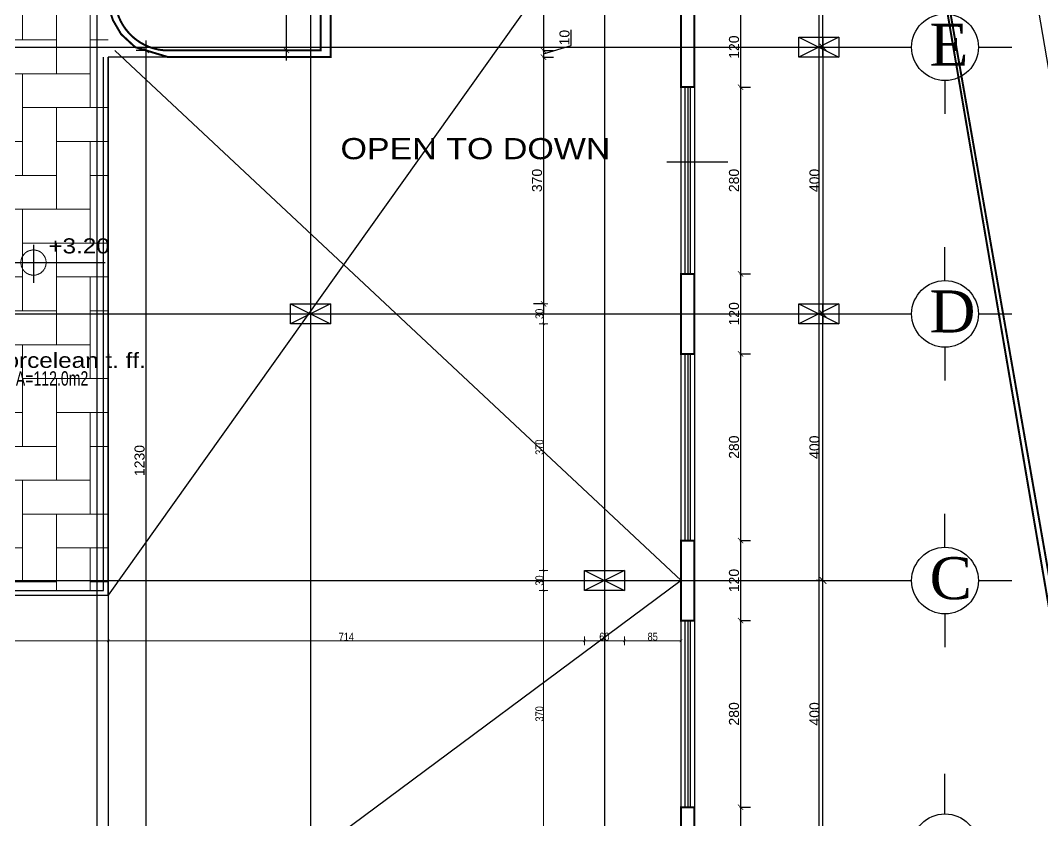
# Model space of a CAD drawing. Extents: x 250879 to 348495, y -51522 to -9360.
# Drawn here: x 293570 to 295103, y -22253 to -21053 of the extents above; entities that cross this region are included whole.
import ezdxf

# ---------------------------------------------------------------- set-up
doc = ezdxf.new("R2010")
doc.units = 0
doc.linetypes.add('CENTER2', pattern=[1.125, 0.75, -0.125, 0.125, -0.125])
doc.layers.get('0').update_dxf_attribs({"linetype": 'CONTINUOUS'})
doc.layers.get('DEFPOINTS').update_dxf_attribs({"color": 9, "linetype": 'CONTINUOUS'})
for name, color, linetype, lineweight in [('A-text finishing', 6, 'CONTINUOUS', 13), ('A-text function', 30, 'CONTINUOUS', 20), ('AXIS CIRCLE', 10, 'CENTER2', 20), ('dimention', 151, 'CONTINUOUS', 13)]:
    doc.layers.add(name, color=color, linetype=linetype, lineweight=lineweight)
for name, color, linetype in [('AXIS', 1, 'CONTINUOUS'), ('COLUMN', 5, 'CONTINUOUS'), ('FURNITURE', 4, 'CONTINUOUS'), ('HATCH', 8, 'CONTINUOUS'), ('TEXT', 3, 'CONTINUOUS'), ('WALL', 7, 'CONTINUOUS'), ('WALL1', 2, 'CONTINUOUS')]:
    doc.layers.add(name, color=color, linetype=linetype)
doc.styles.add('ARIAL', font='BOD_CR.TTF', dxfattribs={"width": 1.2})
doc.styles.get("Standard").update_dxf_attribs({"font": 'sanss___.ttf', "height": 15})
doc.styles.add('style2', font='romantic.ttf', dxfattribs={"height": 50})
doc.styles.add('yon', font='ARIALN.TTF')
doc.dimstyles.new('CM', dxfattribs={"dimscale": 0, "dimtxt": 12, "dimasz": 0.4, "dimexe": 50, "dimexo": 1000, "dimgap": 0.03, "dimtad": 1, "dimdec": 0, "dimzin": 0, "dimdsep": 46, "dimtxsty": 'yon', "dimblk": 'Ar thick3', "dimcen": 3, "dimdle": 8, "dimse1": 1, "dimse2": 1, "dimclrd": 8, "dimclre": 8, "dimclrt": 30, "dimadec": 0, "dimazin": 0, "dimtfac": 1, "dimtdec": 0, "dimtix": 1, "dimtmove": 1, "dimatfit": 3, "dimfxl": 50, "dimtolj": 1, "dimtzin": 0, "dimlwd": 9, "dimarcsym": 0})
doc.dimstyles.get("Standard").update_dxf_attribs({"dimtxt": 15, "dimasz": 10, "dimexe": 10, "dimexo": 30, "dimgap": 5, "dimtad": 1, "dimdec": 0, "dimdsep": 46, "dimtxsty": 'Standard', "dimblk1": 'ARCHTICK', "dimblk2": 'ARCHTICK', "dimsah": 1, "dimcen": 2.5, "dimdle": 15, "dimclrd": 3, "dimclre": 3, "dimclrt": 3, "dimazin": 0, "dimtfac": 1, "dimtdec": 0, "dimtmove": 2, "dimatfit": 2, "dimldrblk": 'ARCHTICK', "dimfxl": 1.0455, "dimfxlon": 1, "dimtolj": 1, "dimtzin": 0, "dimarcsym": 0})
doc.dimstyles.new('STANDARD$0', dxfattribs={"dimscale": 0, "dimtxt": 12, "dimasz": 8, "dimexe": 15, "dimexo": 0.0625, "dimgap": 2, "dimtad": 1, "dimdec": 0, "dimzin": 0, "dimdsep": 46, "dimtxsty": 'Standard', "dimblk1": 'ARCHTICK', "dimblk2": 'ARCHTICK', "dimsah": 1, "dimcen": 0.09, "dimdle": 15, "dimclrd": 3, "dimclre": 3, "dimclrt": 3, "dimazin": 0, "dimtfac": 1, "dimtdec": 0, "dimtofl": 0, "dimtmove": 1, "dimatfit": 3, "dimldrblk": 'ARCHTICK', "dimfxl": 1.0455, "dimfxlon": 1, "dimtolj": 1, "dimtzin": 0, "dimarcsym": 0})

# ---------------------------------------------------------------- blocks, each defined once
blk = doc.blocks.new('_ARCHTICK')
at = {"color": 0, "linetype": 'ByBlock', "const_width": 0.15}
blk.add_lwpolyline([(-0.5, -0.5), (0.5, 0.5)], dxfattribs=at)
blk = doc.blocks.new('*D124')
at = {"layer": 'DEFPOINTS', "color": 0, "linetype": 'ByBlock', "ltscale": 3, "transparency": 16777216}
for p in [(294773.5, -21892.8), (294773.5, -21892.8), (294773.5, -22292.8)]:
    blk.add_point(p, dxfattribs=at)
at = {"layer": 'WALL1', "color": 3, "linetype": 'ByBlock', "lineweight": -2, "ltscale": 3, "transparency": 16777216}
for p, q in [((294773.5, -22307.8), (294773.5, -21877.8)), ((294773.5, -21892.8), (294763.5, -21892.8)), ((294773.5, -22292.8), (294763.5, -22292.8))]:
    blk.add_line(p, q, dxfattribs=at)
at = {"layer": 'WALL1', "color": 3, "linetype": 'ByBlock', "lineweight": -2, "ltscale": 3, "transparency": 16777216, "xscale": 10, "yscale": 10, "zscale": 10}
for p, rotation in [((294773.5, -21892.8), 90), ((294773.5, -22292.8), 270)]:
    blk.add_blockref('_ARCHTICK', p, dxfattribs=dict(at, rotation=rotation))
at = {"layer": 'WALL1', "color": 3, "linetype": 'ByBlock', "ltscale": 3, "transparency": 16777216, "insert": (294760.8, -22092.8), "char_height": 15, "attachment_point": 5, "rotation": 90}
blk.add_mtext('\\A1;400', dxfattribs=at)
blk = doc.blocks.new('*D125')
at = {"layer": 'DEFPOINTS', "color": 0, "linetype": 'ByBlock', "ltscale": 3, "transparency": 16777216}
for p in [(294773.5, -21492.8), (294773.5, -21492.8), (294773.5, -21892.8)]:
    blk.add_point(p, dxfattribs=at)
at = {"layer": 'WALL1', "color": 3, "linetype": 'ByBlock', "lineweight": -2, "ltscale": 3, "transparency": 16777216}
for p, q in [((294773.5, -21907.8), (294773.5, -21477.8)), ((294773.5, -21492.8), (294763.5, -21492.8)), ((294773.5, -21892.8), (294763.5, -21892.8))]:
    blk.add_line(p, q, dxfattribs=at)
at = {"layer": 'WALL1', "color": 3, "linetype": 'ByBlock', "lineweight": -2, "ltscale": 3, "transparency": 16777216, "xscale": 10, "yscale": 10, "zscale": 10}
for p, rotation in [((294773.5, -21492.8), 90), ((294773.5, -21892.8), 270)]:
    blk.add_blockref('_ARCHTICK', p, dxfattribs=dict(at, rotation=rotation))
at = {"layer": 'WALL1', "color": 3, "linetype": 'ByBlock', "ltscale": 3, "transparency": 16777216, "insert": (294760.8, -21692.8), "char_height": 15, "attachment_point": 5, "rotation": 90}
blk.add_mtext('\\A1;400', dxfattribs=at)
blk = doc.blocks.new('*D126')
at = {"layer": 'DEFPOINTS', "color": 0, "linetype": 'ByBlock', "ltscale": 3, "transparency": 16777216}
for p in [(294773.5, -20692.8), (294773.5, -20692.8), (294773.5, -21092.8)]:
    blk.add_point(p, dxfattribs=at)
at = {"layer": 'WALL1', "color": 3, "linetype": 'ByBlock', "lineweight": -2, "ltscale": 3, "transparency": 16777216}
for p, q in [((294773.5, -21107.8), (294773.5, -20677.8)), ((294773.5, -20692.8), (294763.5, -20692.8)), ((294773.5, -21092.8), (294763.5, -21092.8))]:
    blk.add_line(p, q, dxfattribs=at)
at = {"layer": 'WALL1', "color": 3, "linetype": 'ByBlock', "lineweight": -2, "ltscale": 3, "transparency": 16777216, "xscale": 10, "yscale": 10, "zscale": 10}
for p, rotation in [((294773.5, -20692.8), 90), ((294773.5, -21092.8), 270)]:
    blk.add_blockref('_ARCHTICK', p, dxfattribs=dict(at, rotation=rotation))
at = {"layer": 'WALL1', "color": 3, "linetype": 'ByBlock', "ltscale": 3, "transparency": 16777216, "insert": (294760.8, -20892.8), "char_height": 15, "attachment_point": 5, "rotation": 90}
blk.add_mtext('\\A1;400', dxfattribs=at)
blk = doc.blocks.new('*D129')
at = {"layer": 'DEFPOINTS', "color": 0, "linetype": 'ByBlock', "ltscale": 3, "transparency": 16777216}
for p in [(294736.2, -21092.8), (294736.2, -21492.8), (294773.5, -21492.8)]:
    blk.add_point(p, dxfattribs=at)
at = {"layer": 'WALL1', "color": 3, "linetype": 'ByBlock', "lineweight": -2, "ltscale": 3, "transparency": 16777216}
for p, q in [((294773.5, -21077.8), (294773.5, -21507.8)), ((294772.5, -21092.8), (294783.5, -21092.8)), ((294772.5, -21492.8), (294783.5, -21492.8))]:
    blk.add_line(p, q, dxfattribs=at)
at = {"layer": 'WALL1', "color": 3, "linetype": 'ByBlock', "lineweight": -2, "ltscale": 3, "transparency": 16777216, "xscale": 10, "yscale": 10, "zscale": 10}
for p, rotation in [((294773.5, -21092.8), 90), ((294773.5, -21492.8), 270)]:
    blk.add_blockref('_ARCHTICK', p, dxfattribs=dict(at, rotation=rotation))
at = {"layer": 'WALL1', "color": 3, "linetype": 'ByBlock', "ltscale": 3, "transparency": 16777216, "insert": (294760.8, -21292.8), "char_height": 15, "attachment_point": 5, "rotation": 90}
blk.add_mtext('\\A1;400', dxfattribs=at)
blk = doc.blocks.new('COLUMN')
at = {"layer": 'AXIS'}
for p, q in [((236924.7, -9644.3), (236984.7, -9674.3)), ((236984.7, -9644.3), (236924.7, -9674.3))]:
    blk.add_line(p, q, dxfattribs=at)
at = {"layer": 'COLUMN'}
blk.add_lwpolyline([(236924.7, -9644.3), (236984.7, -9644.3), (236984.7, -9674.3), (236924.7, -9674.3)], close=True, dxfattribs=at)
blk = doc.blocks.new('AXISG')
at = {"layer": 'AXIS'}
for p, q in [((306715.5, -23682.8), (306715.5, -19766.8)), ((307035.7, -19949.2), (307035.7, -23531.7)), ((307797.6, -19949.2), (307797.6, -23524.1)), ((305610, -21092.8), (307936.9, -21092.8)), ((305595.8, -21492.8), (307936.9, -21492.8)), ((305587.5, -21892.8), (307936.9, -21892.8))]:
    blk.add_line(p, q, dxfattribs=at)
at = {"layer": 'WALL', "linetype": 'Continuous'}
for p in [(70842.9, -11433.6), (70081, -11833.6), (70842.9, -11833.6), (70521.5, -12233.6)]:
    blk.add_blockref('COLUMN', p, dxfattribs=at)
blk = doc.blocks.new('*D21')
at = {"layer": 'DEFPOINTS', "color": 0, "linetype": 'Continuous', "transparency": 16777216}
for p in [(159766.8, -32812.9), (159633.4, -32835.7), (160167.5, -35966.3)]:
    blk.add_point(p, dxfattribs=at)
at = {"layer": 'WALL', "color": 3, "linetype": 'Continuous', "lineweight": -2, "transparency": 16777216}
for p, q in [((160303.4, -35958.3), (159764.3, -32798.1)), ((159765.8, -32813.1), (159781.6, -32810.4)), ((160299.9, -35943.7), (160315.7, -35941))]:
    blk.add_line(p, q, dxfattribs=at)
at = {"layer": 'WALL', "color": 3, "linetype": 'Continuous', "lineweight": -2, "transparency": 16777216, "xscale": 8, "yscale": 8, "zscale": 8}
for p, rotation in [((159766.8, -32812.9), 99.68081920431923), ((160300.9, -35943.5), 279.6808192043192)]:
    blk.add_blockref('_ARCHTICK', p, dxfattribs=dict(at, rotation=rotation))
at = {"layer": 'WALL', "color": 3, "linetype": 'Continuous', "transparency": 16777216, "insert": (160043.5, -34376.6), "char_height": 15, "attachment_point": 5, "rotation": 279.6808}
blk.add_mtext('\\A1;3176', dxfattribs=at)
blk = doc.blocks.new('*D669')
at = {"layer": 'DEFPOINTS', "color": 0, "linetype": 'Continuous', "transparency": 16777216}
for p in [(294580.7, -21032.8), (294580.7, -21152.8), (294649.9, -21152.8)]:
    blk.add_point(p, dxfattribs=at)
at = {"layer": 'WALL', "color": 3, "linetype": 'Continuous', "lineweight": -2, "transparency": 16777216}
for p, q in [((294649.9, -21017.8), (294649.9, -21167.8)), ((294648.8, -21032.8), (294664.9, -21032.8)), ((294648.8, -21152.8), (294664.9, -21152.8))]:
    blk.add_line(p, q, dxfattribs=at)
at = {"layer": 'WALL', "color": 3, "linetype": 'Continuous', "lineweight": -2, "transparency": 16777216, "xscale": 8, "yscale": 8, "zscale": 8}
for p, rotation in [((294649.9, -21032.8), 90), ((294649.9, -21152.8), 270)]:
    blk.add_blockref('_ARCHTICK', p, dxfattribs=dict(at, rotation=rotation))
at = {"layer": 'WALL', "color": 3, "linetype": 'Continuous', "transparency": 16777216, "insert": (294640.1, -21092.8), "char_height": 15, "attachment_point": 5, "rotation": 90}
blk.add_mtext('\\A1;120', dxfattribs=at)
blk = doc.blocks.new('*D670')
at = {"layer": 'DEFPOINTS', "color": 0, "linetype": 'Continuous', "transparency": 16777216}
for p in [(294580.7, -21152.8), (294580.7, -21432.8), (294649.9, -21432.8)]:
    blk.add_point(p, dxfattribs=at)
at = {"layer": 'WALL', "color": 3, "linetype": 'Continuous', "lineweight": -2, "transparency": 16777216}
for p, q in [((294649.9, -21137.8), (294649.9, -21447.8)), ((294648.8, -21152.8), (294664.9, -21152.8)), ((294648.8, -21432.8), (294664.9, -21432.8))]:
    blk.add_line(p, q, dxfattribs=at)
at = {"layer": 'WALL', "color": 3, "linetype": 'Continuous', "lineweight": -2, "transparency": 16777216, "xscale": 8, "yscale": 8, "zscale": 8}
for p, rotation in [((294649.9, -21152.8), 90), ((294649.9, -21432.8), 270)]:
    blk.add_blockref('_ARCHTICK', p, dxfattribs=dict(at, rotation=rotation))
at = {"layer": 'WALL', "color": 3, "linetype": 'Continuous', "transparency": 16777216, "insert": (294640.1, -21292.8), "char_height": 15, "attachment_point": 5, "rotation": 90}
blk.add_mtext('\\A1;280', dxfattribs=at)
blk = doc.blocks.new('*D671')
at = {"layer": 'DEFPOINTS', "color": 0, "linetype": 'Continuous', "transparency": 16777216}
for p in [(294580.7, -21432.8), (294580.7, -21552.8), (294649.9, -21552.8)]:
    blk.add_point(p, dxfattribs=at)
at = {"layer": 'WALL', "color": 3, "linetype": 'Continuous', "lineweight": -2, "transparency": 16777216}
for p, q in [((294649.9, -21417.8), (294649.9, -21567.8)), ((294648.8, -21432.8), (294664.9, -21432.8)), ((294648.8, -21552.8), (294664.9, -21552.8))]:
    blk.add_line(p, q, dxfattribs=at)
at = {"layer": 'WALL', "color": 3, "linetype": 'Continuous', "lineweight": -2, "transparency": 16777216, "xscale": 8, "yscale": 8, "zscale": 8}
for p, rotation in [((294649.9, -21432.8), 90), ((294649.9, -21552.8), 270)]:
    blk.add_blockref('_ARCHTICK', p, dxfattribs=dict(at, rotation=rotation))
at = {"layer": 'WALL', "color": 3, "linetype": 'Continuous', "transparency": 16777216, "insert": (294640.1, -21492.8), "char_height": 15, "attachment_point": 5, "rotation": 90}
blk.add_mtext('\\A1;120', dxfattribs=at)
blk = doc.blocks.new('*D672')
at = {"layer": 'DEFPOINTS', "color": 0, "linetype": 'Continuous', "transparency": 16777216}
for p in [(294580.7, -21552.8), (294580.7, -21832.8), (294649.9, -21832.8)]:
    blk.add_point(p, dxfattribs=at)
at = {"layer": 'WALL', "color": 3, "linetype": 'Continuous', "lineweight": -2, "transparency": 16777216}
for p, q in [((294649.9, -21537.8), (294649.9, -21847.8)), ((294648.8, -21552.8), (294664.9, -21552.8)), ((294648.8, -21832.8), (294664.9, -21832.8))]:
    blk.add_line(p, q, dxfattribs=at)
at = {"layer": 'WALL', "color": 3, "linetype": 'Continuous', "lineweight": -2, "transparency": 16777216, "xscale": 8, "yscale": 8, "zscale": 8}
for p, rotation in [((294649.9, -21552.8), 90), ((294649.9, -21832.8), 270)]:
    blk.add_blockref('_ARCHTICK', p, dxfattribs=dict(at, rotation=rotation))
at = {"layer": 'WALL', "color": 3, "linetype": 'Continuous', "transparency": 16777216, "insert": (294640.1, -21692.8), "char_height": 15, "attachment_point": 5, "rotation": 90}
blk.add_mtext('\\A1;280', dxfattribs=at)
blk = doc.blocks.new('*D673')
at = {"layer": 'DEFPOINTS', "color": 0, "linetype": 'Continuous', "transparency": 16777216}
for p in [(294580.7, -21832.8), (294580.7, -21952.8), (294649.9, -21952.8)]:
    blk.add_point(p, dxfattribs=at)
at = {"layer": 'WALL', "color": 3, "linetype": 'Continuous', "lineweight": -2, "transparency": 16777216}
for p, q in [((294649.9, -21817.8), (294649.9, -21967.8)), ((294648.8, -21832.8), (294664.9, -21832.8)), ((294648.8, -21952.8), (294664.9, -21952.8))]:
    blk.add_line(p, q, dxfattribs=at)
at = {"layer": 'WALL', "color": 3, "linetype": 'Continuous', "lineweight": -2, "transparency": 16777216, "xscale": 8, "yscale": 8, "zscale": 8}
for p, rotation in [((294649.9, -21832.8), 90), ((294649.9, -21952.8), 270)]:
    blk.add_blockref('_ARCHTICK', p, dxfattribs=dict(at, rotation=rotation))
at = {"layer": 'WALL', "color": 3, "linetype": 'Continuous', "transparency": 16777216, "insert": (294640.1, -21892.8), "char_height": 15, "attachment_point": 5, "rotation": 90}
blk.add_mtext('\\A1;120', dxfattribs=at)
blk = doc.blocks.new('*D674')
at = {"layer": 'DEFPOINTS', "color": 0, "linetype": 'Continuous', "transparency": 16777216}
for p in [(294580.7, -21952.8), (294580.7, -22232.8), (294649.9, -22232.8)]:
    blk.add_point(p, dxfattribs=at)
at = {"layer": 'WALL', "color": 3, "linetype": 'Continuous', "lineweight": -2, "transparency": 16777216}
for p, q in [((294649.9, -21937.8), (294649.9, -22247.8)), ((294648.8, -21952.8), (294664.9, -21952.8)), ((294648.8, -22232.8), (294664.9, -22232.8))]:
    blk.add_line(p, q, dxfattribs=at)
at = {"layer": 'WALL', "color": 3, "linetype": 'Continuous', "lineweight": -2, "transparency": 16777216, "xscale": 8, "yscale": 8, "zscale": 8}
for p, rotation in [((294649.9, -21952.8), 90), ((294649.9, -22232.8), 270)]:
    blk.add_blockref('_ARCHTICK', p, dxfattribs=dict(at, rotation=rotation))
at = {"layer": 'WALL', "color": 3, "linetype": 'Continuous', "transparency": 16777216, "insert": (294640.1, -22092.8), "char_height": 15, "attachment_point": 5, "rotation": 90}
blk.add_mtext('\\A1;280', dxfattribs=at)
blk = doc.blocks.new('*D675')
at = {"layer": 'DEFPOINTS', "color": 0, "linetype": 'Continuous', "transparency": 16777216}
for p in [(294580.7, -22232.8), (294580.7, -22352.8), (294649.9, -22352.8)]:
    blk.add_point(p, dxfattribs=at)
at = {"layer": 'WALL', "color": 3, "linetype": 'Continuous', "lineweight": -2, "transparency": 16777216}
for p, q in [((294649.9, -22217.8), (294649.9, -22367.8)), ((294648.8, -22232.8), (294664.9, -22232.8)), ((294648.8, -22352.8), (294664.9, -22352.8))]:
    blk.add_line(p, q, dxfattribs=at)
at = {"layer": 'WALL', "color": 3, "linetype": 'Continuous', "lineweight": -2, "transparency": 16777216, "xscale": 8, "yscale": 8, "zscale": 8}
for p, rotation in [((294649.9, -22232.8), 90), ((294649.9, -22352.8), 270)]:
    blk.add_blockref('_ARCHTICK', p, dxfattribs=dict(at, rotation=rotation))
at = {"layer": 'WALL', "color": 3, "linetype": 'Continuous', "transparency": 16777216, "insert": (294640.1, -22292.8), "char_height": 15, "attachment_point": 5, "rotation": 90}
blk.add_mtext('\\A1;120', dxfattribs=at)
blk = doc.blocks.new('*D689')
at = {"layer": 'DEFPOINTS', "color": 0, "linetype": 'Continuous', "transparency": 16777216}
for p in [(293758.5, -21097.8), (293792.8, -21097.8), (293685.1, -22327.8)]:
    blk.add_point(p, dxfattribs=at)
at = {"layer": 'WALL', "color": 3, "linetype": 'Continuous', "lineweight": -2, "transparency": 16777216}
for p, q in [((293758.5, -22342.8), (293758.5, -21082.8)), ((293759.5, -21097.8), (293743.5, -21097.8)), ((293757.4, -22327.8), (293773.5, -22327.8))]:
    blk.add_line(p, q, dxfattribs=at)
at = {"layer": 'WALL', "color": 3, "linetype": 'Continuous', "lineweight": -2, "transparency": 16777216, "xscale": 8, "yscale": 8, "zscale": 8}
for p, rotation in [((293758.5, -21097.8), 90), ((293758.5, -22327.8), 270)]:
    blk.add_blockref('_ARCHTICK', p, dxfattribs=dict(at, rotation=rotation))
at = {"layer": 'WALL', "color": 3, "linetype": 'Continuous', "transparency": 16777216, "insert": (293748.8, -21712.8), "char_height": 15, "attachment_point": 5, "rotation": 90}
blk.add_mtext('\\A1;1230', dxfattribs=at)
blk = doc.blocks.new('*D754')
at = {"layer": 'DEFPOINTS', "color": 0, "linetype": 'Continuous', "transparency": 16777216}
for p in [(294364.1, -20707.8), (294339.8, -21097.8), (294354.5, -21097.8)]:
    blk.add_point(p, dxfattribs=at)
at = {"layer": 'WALL', "color": 3, "linetype": 'Continuous', "lineweight": -2, "transparency": 16777216}
for p, q in [((294354.5, -20692.8), (294354.5, -21112.8)), ((294355.6, -20707.8), (294339.5, -20707.8)), ((294353.5, -21097.8), (294369.5, -21097.8))]:
    blk.add_line(p, q, dxfattribs=at)
at = {"layer": 'WALL', "color": 3, "linetype": 'Continuous', "lineweight": -2, "transparency": 16777216, "xscale": 8, "yscale": 8, "zscale": 8}
for p, rotation in [((294354.5, -20707.8), 90), ((294354.5, -21097.8), 270)]:
    blk.add_blockref('_ARCHTICK', p, dxfattribs=dict(at, rotation=rotation))
at = {"layer": 'WALL', "color": 3, "linetype": 'Continuous', "transparency": 16777216, "insert": (294344.8, -20902.8), "char_height": 15, "attachment_point": 5, "rotation": 90}
blk.add_mtext('\\A1;390', dxfattribs=at)
blk = doc.blocks.new('*D755')
at = {"layer": 'DEFPOINTS', "color": 0, "linetype": 'Continuous', "transparency": 16777216}
for p in [(294339.8, -21097.8), (294339.8, -21107.8), (294354.5, -21107.8)]:
    blk.add_point(p, dxfattribs=at)
at = {"layer": 'WALL', "color": 3, "linetype": 'Continuous', "lineweight": -2, "transparency": 16777216}
for p, q in [((294395.7, -21090.5), (294395.7, -21066.7)), ((294354.5, -21082.8), (294354.5, -21122.8)), ((294353.5, -21097.8), (294369.5, -21097.8)), ((294354.5, -21102.8), (294395.7, -21090.5)), ((294353.5, -21107.8), (294369.5, -21107.8))]:
    blk.add_line(p, q, dxfattribs=at)
at = {"layer": 'WALL', "color": 3, "linetype": 'Continuous', "lineweight": -2, "transparency": 16777216, "xscale": 8, "yscale": 8, "zscale": 8}
for p, rotation in [((294354.5, -21097.8), 90), ((294354.5, -21107.8), 270)]:
    blk.add_blockref('_ARCHTICK', p, dxfattribs=dict(at, rotation=rotation))
at = {"layer": 'WALL', "color": 3, "linetype": 'Continuous', "transparency": 16777216, "insert": (294386, -21078.6), "char_height": 15, "attachment_point": 5, "rotation": 90}
blk.add_mtext('\\A1;10', dxfattribs=at)
blk = doc.blocks.new('*D756')
at = {"layer": 'DEFPOINTS', "color": 0, "linetype": 'Continuous', "transparency": 16777216}
for p in [(294339.8, -21107.8), (294354.5, -21477.8), (294415.7, -21477.8)]:
    blk.add_point(p, dxfattribs=at)
at = {"layer": 'WALL', "color": 3, "linetype": 'Continuous', "lineweight": -2, "transparency": 16777216}
for p, q in [((294354.5, -21092.8), (294354.5, -21492.8)), ((294353.5, -21107.8), (294369.5, -21107.8)), ((294355.6, -21477.8), (294339.5, -21477.8))]:
    blk.add_line(p, q, dxfattribs=at)
at = {"layer": 'WALL', "color": 3, "linetype": 'Continuous', "lineweight": -2, "transparency": 16777216, "xscale": 8, "yscale": 8, "zscale": 8}
for p, rotation in [((294354.5, -21107.8), 90), ((294354.5, -21477.8), 270)]:
    blk.add_blockref('_ARCHTICK', p, dxfattribs=dict(at, rotation=rotation))
at = {"layer": 'WALL', "color": 3, "linetype": 'Continuous', "transparency": 16777216, "insert": (294344.8, -21292.8), "char_height": 15, "attachment_point": 5, "rotation": 90}
blk.add_mtext('\\A1;370', dxfattribs=at)
blk = doc.blocks.new('Ar thick3')
at = {"layer": 'dimention'}
blk.add_line((0, 16.2), (0, -16.2), dxfattribs=at)
at = {"layer": 'dimention', "const_width": 1.5}
blk.add_lwpolyline([(-5, -5.1), (5, 4.9)], dxfattribs=at)
blk = doc.blocks.new('*D1515')
at = {"layer": 'DEFPOINTS', "color": 0, "linetype": 'Continuous', "transparency": 16777216}
for p in [(294415.7, -21477.8), (294354.5, -21507.8), (294415.7, -21507.8)]:
    blk.add_point(p, dxfattribs=at)
at = {"layer": 'WALL', "color": 8, "linetype": 'Continuous', "lineweight": 9, "transparency": 16777216}
blk.add_line((294354.5, -21478.2), (294354.5, -21507.4), dxfattribs=at)
at = {"layer": 'WALL', "color": 8, "linetype": 'Continuous', "lineweight": 9, "transparency": 16777216, "xscale": 0.4, "yscale": 0.4, "zscale": 0.4}
for p, rotation in [((294354.5, -21477.8), 90), ((294354.5, -21507.8), 270)]:
    blk.add_blockref('Ar thick3', p, dxfattribs=dict(at, rotation=rotation))
at = {"layer": 'WALL', "color": 30, "linetype": 'Continuous', "transparency": 16777216, "insert": (294348.4, -21492.8), "char_height": 12, "attachment_point": 5, "rotation": 90, "style": 'yon'}
blk.add_mtext('\\A1;30', dxfattribs=at)
blk = doc.blocks.new('*D1516')
at = {"layer": 'DEFPOINTS', "color": 0, "linetype": 'Continuous', "transparency": 16777216}
for p in [(294415.7, -21507.8), (294354.5, -21877.8), (294415.7, -21877.8)]:
    blk.add_point(p, dxfattribs=at)
at = {"layer": 'WALL', "color": 8, "linetype": 'Continuous', "lineweight": 9, "transparency": 16777216}
blk.add_line((294354.5, -21508.2), (294354.5, -21877.4), dxfattribs=at)
at = {"layer": 'WALL', "color": 8, "linetype": 'Continuous', "lineweight": 9, "transparency": 16777216, "xscale": 0.4, "yscale": 0.4, "zscale": 0.4}
for p, rotation in [((294354.5, -21507.8), 90), ((294354.5, -21877.8), 270)]:
    blk.add_blockref('Ar thick3', p, dxfattribs=dict(at, rotation=rotation))
at = {"layer": 'WALL', "color": 30, "linetype": 'Continuous', "transparency": 16777216, "insert": (294348.4, -21692.8), "char_height": 12, "attachment_point": 5, "rotation": 90, "style": 'yon'}
blk.add_mtext('\\A1;370', dxfattribs=at)
blk = doc.blocks.new('*D1517')
at = {"layer": 'DEFPOINTS', "color": 0, "linetype": 'Continuous', "transparency": 16777216}
for p in [(294415.7, -21877.8), (294354.5, -21907.8), (294415.7, -21907.8)]:
    blk.add_point(p, dxfattribs=at)
at = {"layer": 'WALL', "color": 8, "linetype": 'Continuous', "lineweight": 9, "transparency": 16777216}
blk.add_line((294354.5, -21878.2), (294354.5, -21907.4), dxfattribs=at)
at = {"layer": 'WALL', "color": 8, "linetype": 'Continuous', "lineweight": 9, "transparency": 16777216, "xscale": 0.4, "yscale": 0.4, "zscale": 0.4}
for p, rotation in [((294354.5, -21877.8), 90), ((294354.5, -21907.8), 270)]:
    blk.add_blockref('Ar thick3', p, dxfattribs=dict(at, rotation=rotation))
at = {"layer": 'WALL', "color": 30, "linetype": 'Continuous', "transparency": 16777216, "insert": (294348.4, -21892.8), "char_height": 12, "attachment_point": 5, "rotation": 90, "style": 'yon'}
blk.add_mtext('\\A1;30', dxfattribs=at)
blk = doc.blocks.new('*D1518')
at = {"layer": 'DEFPOINTS', "color": 0, "linetype": 'Continuous', "transparency": 16777216}
for p in [(294415.7, -21907.8), (294354.5, -22277.8), (294415.7, -22277.8)]:
    blk.add_point(p, dxfattribs=at)
at = {"layer": 'WALL', "color": 8, "linetype": 'Continuous', "lineweight": 9, "transparency": 16777216}
blk.add_line((294354.5, -21908.2), (294354.5, -22277.4), dxfattribs=at)
at = {"layer": 'WALL', "color": 8, "linetype": 'Continuous', "lineweight": 9, "transparency": 16777216, "xscale": 0.4, "yscale": 0.4, "zscale": 0.4}
for p, rotation in [((294354.5, -21907.8), 90), ((294354.5, -22277.8), 270)]:
    blk.add_blockref('Ar thick3', p, dxfattribs=dict(at, rotation=rotation))
at = {"layer": 'WALL', "color": 30, "linetype": 'Continuous', "transparency": 16777216, "insert": (294348.4, -22092.8), "char_height": 12, "attachment_point": 5, "rotation": 90, "style": 'yon'}
blk.add_mtext('\\A1;370', dxfattribs=at)
blk = doc.blocks.new('*D1604')
at = {"layer": 'DEFPOINTS', "color": 0, "linetype": 'Continuous', "transparency": 16777216}
for p in [(292809.4, -21907.8), (293701.9, -21914.8), (293701.9, -21983.2)]:
    blk.add_point(p, dxfattribs=at)
at = {"layer": 'WALL', "color": 8, "linetype": 'Continuous', "lineweight": 9, "transparency": 16777216}
blk.add_line((292809.8, -21983.2), (293701.5, -21983.2), dxfattribs=at)
at = {"layer": 'WALL', "color": 8, "linetype": 'Continuous', "lineweight": 9, "transparency": 16777216, "xscale": 0.4, "yscale": 0.4, "zscale": 0.4, "rotation": 180}
blk.add_blockref('Ar thick3', (292809.4, -21983.2), dxfattribs=at)
at = {"layer": 'WALL', "color": 8, "linetype": 'Continuous', "lineweight": 9, "transparency": 16777216, "xscale": 0.4, "yscale": 0.4, "zscale": 0.4}
blk.add_blockref('Ar thick3', (293701.9, -21983.2), dxfattribs=at)
at = {"layer": 'WALL', "color": 30, "linetype": 'Continuous', "transparency": 16777216, "insert": (293255.7, -21977.1), "char_height": 12, "attachment_point": 5, "style": 'yon'}
blk.add_mtext('\\A1;892', dxfattribs=at)
blk = doc.blocks.new('*D1605')
at = {"layer": 'DEFPOINTS', "color": 0, "linetype": 'Continuous', "transparency": 16777216}
for p in [(293701.9, -21914.8), (294415.7, -21907.8), (294415.7, -21983.2)]:
    blk.add_point(p, dxfattribs=at)
at = {"layer": 'WALL', "color": 8, "linetype": 'Continuous', "lineweight": 9, "transparency": 16777216}
blk.add_line((293702.3, -21983.2), (294415.3, -21983.2), dxfattribs=at)
at = {"layer": 'WALL', "color": 8, "linetype": 'Continuous', "lineweight": 9, "transparency": 16777216, "xscale": 0.4, "yscale": 0.4, "zscale": 0.4, "rotation": 180}
blk.add_blockref('Ar thick3', (293701.9, -21983.2), dxfattribs=at)
at = {"layer": 'WALL', "color": 8, "linetype": 'Continuous', "lineweight": 9, "transparency": 16777216, "xscale": 0.4, "yscale": 0.4, "zscale": 0.4}
blk.add_blockref('Ar thick3', (294415.7, -21983.2), dxfattribs=at)
at = {"layer": 'WALL', "color": 30, "linetype": 'Continuous', "transparency": 16777216, "insert": (294058.8, -21977.2), "char_height": 12, "attachment_point": 5, "style": 'yon'}
blk.add_mtext('\\A1;714', dxfattribs=at)
blk = doc.blocks.new('*D1606')
at = {"layer": 'DEFPOINTS', "color": 0, "linetype": 'Continuous', "transparency": 16777216}
for p in [(294415.7, -21907.8), (294475.7, -21907.8), (294475.7, -21983.2)]:
    blk.add_point(p, dxfattribs=at)
at = {"layer": 'WALL', "color": 8, "linetype": 'Continuous', "lineweight": 9, "transparency": 16777216}
blk.add_line((294416.1, -21983.2), (294475.3, -21983.2), dxfattribs=at)
at = {"layer": 'WALL', "color": 8, "linetype": 'Continuous', "lineweight": 9, "transparency": 16777216, "xscale": 0.4, "yscale": 0.4, "zscale": 0.4, "rotation": 180}
blk.add_blockref('Ar thick3', (294415.7, -21983.2), dxfattribs=at)
at = {"layer": 'WALL', "color": 8, "linetype": 'Continuous', "lineweight": 9, "transparency": 16777216, "xscale": 0.4, "yscale": 0.4, "zscale": 0.4}
blk.add_blockref('Ar thick3', (294475.7, -21983.2), dxfattribs=at)
at = {"layer": 'WALL', "color": 30, "linetype": 'Continuous', "transparency": 16777216, "insert": (294445.7, -21977.1), "char_height": 12, "attachment_point": 5, "style": 'yon'}
blk.add_mtext('\\A1;60', dxfattribs=at)
blk = doc.blocks.new('*D1607')
at = {"layer": 'DEFPOINTS', "color": 0, "linetype": 'Continuous', "transparency": 16777216}
for p in [(294475.7, -21907.8), (294560.7, -21983.2), (294560.7, -21997)]:
    blk.add_point(p, dxfattribs=at)
at = {"layer": 'WALL', "color": 8, "linetype": 'Continuous', "lineweight": 9, "transparency": 16777216}
blk.add_line((294476.1, -21983.2), (294560.3, -21983.2), dxfattribs=at)
at = {"layer": 'WALL', "color": 8, "linetype": 'Continuous', "lineweight": 9, "transparency": 16777216, "xscale": 0.4, "yscale": 0.4, "zscale": 0.4, "rotation": 180}
blk.add_blockref('Ar thick3', (294475.7, -21983.2), dxfattribs=at)
at = {"layer": 'WALL', "color": 8, "linetype": 'Continuous', "lineweight": 9, "transparency": 16777216, "xscale": 0.4, "yscale": 0.4, "zscale": 0.4}
blk.add_blockref('Ar thick3', (294560.7, -21983.2), dxfattribs=at)
at = {"layer": 'WALL', "color": 30, "linetype": 'Continuous', "transparency": 16777216, "insert": (294518.2, -21977.1), "char_height": 12, "attachment_point": 5, "style": 'yon'}
blk.add_mtext('\\A1;85', dxfattribs=at)
blk = doc.blocks.new('*D1610')
at = {"layer": 'DEFPOINTS', "color": 0, "linetype": 'Continuous', "transparency": 16777216}
for p in [(293905.3, -20709.2), (293969.1, -20709.2), (293906.1, -21097.8)]:
    blk.add_point(p, dxfattribs=at)
at = {"layer": 'WALL', "color": 3, "linetype": 'Continuous', "lineweight": -2, "transparency": 16777216}
for p, q in [((293969.1, -21112.8), (293969.1, -20694.2)), ((293968.1, -20709.2), (293984.1, -20709.2)), ((293968.1, -21097.8), (293984.1, -21097.8))]:
    blk.add_line(p, q, dxfattribs=at)
at = {"layer": 'WALL', "color": 3, "linetype": 'Continuous', "lineweight": -2, "transparency": 16777216, "xscale": 8, "yscale": 8, "zscale": 8}
for p, rotation in [((293969.1, -20709.2), 90), ((293969.1, -21097.8), 270)]:
    blk.add_blockref('_ARCHTICK', p, dxfattribs=dict(at, rotation=rotation))
at = {"layer": 'WALL', "color": 3, "linetype": 'Continuous', "transparency": 16777216, "insert": (293959.4, -20903.5), "char_height": 15, "attachment_point": 5, "rotation": 90}
blk.add_mtext('\\A1;389', dxfattribs=at)
blk = doc.blocks.new('site77')
at = {"layer": 'WALL', "linetype": 'Continuous', "const_width": 3}
for points in [[(159633.4, -32835.7), (160181.6, -35967.1)], [(159633.4, -32835.7), (160167.5, -35966.3)]]:
    blk.add_lwpolyline(points, dxfattribs=at)
at = {"layer": 'WALL', "linetype": 'Continuous'}
dim = blk.add_aligned_dim(p1=(160167.5, -35966.3), p2=(159633.4, -32835.7), distance=-135.4, dimstyle='STANDARD$0', override={"dimscale": 1}, dxfattribs=at)
dim.commit()
dim.dimension.update_dxf_attribs({"geometry": '*D21', "text_midpoint": (160043.5, -34376.6)})

msp = doc.modelspace()

# ---------------------------------------------------------------- hatches: boundary and pattern name
at = {"layer": 'A-text function'}
h = msp.add_hatch(dxfattribs=at)
h.set_pattern_fill('AR-HBONE', color=256, scale=0.5, angle=45, style=0)
h.paths.add_polyline_path([(293701.89481, -21712.91526), (293701.89481, -20398.83803), (293375.46455, -20398.83803), (293375.46455, -20493.12766), (293374.91981, -20677.83296), (293560.69666, -20678.01157), (293560.69666, -21077.83296), (293394.91981, -21077.83296), (293394.91981, -21492.83296), (293480.13483, -21492.83296), (293480.13483, -21712.91526)])
h.paths.add_polyline_path([(293701.89481, -21907.83296), (293701.89481, -21712.91526), (292949.44294, -21712.91526), (292949.44294, -21907.83296)])

# ---------------------------------------------------------------- linework, layer by layer
at = {"layer": 'AXIS'}
for p, q in [((294005.23874, -19501.49474), (294005.23874, -23531.69157)), ((294445.71561, -19501.49474), (294445.71561, -23524.12587)), ((294560.68602, -20707.87259), (293701.89481, -21914.83296)), ((292653.19287, -21092.83296), (294906.46044, -21092.83296)), ((294560.71561, -21892.83296), (293711.89481, -21097.83296)), ((295006.46041, -21092.89), (295056.46041, -21092.89)), ((295006.46041, -21092.89), (295056.46041, -21092.89)), ((294956.46041, -21142.89), (294956.46041, -21192.89)), ((294956.46041, -21142.89), (294956.46041, -21192.89)), ((294956.46041, -21442.89), (294956.46041, -21392.89)), ((294956.46041, -21442.89), (294956.46041, -21392.89)), ((292654.88908, -21492.83296), (294906.46044, -21492.83296)), ((295006.46041, -21492.89), (295056.46041, -21492.89)), ((295006.46041, -21492.89), (295056.46041, -21492.89)), ((294956.46041, -21542.89), (294956.46041, -21592.89)), ((294956.46041, -21542.89), (294956.46041, -21592.89)), ((294956.46041, -21842.89), (294956.46041, -21792.89)), ((294956.46041, -21842.89), (294956.46041, -21792.89)), ((292600.30726, -21892.83296), (294906.46044, -21892.83296)), ((294560.71561, -21892.83296), (292964.44294, -23078.16214)), ((295006.46041, -21892.89), (295056.46041, -21892.89)), ((295006.46041, -21892.89), (295056.46041, -21892.89)), ((294956.46041, -21942.89), (294956.46041, -21992.89)), ((294956.46041, -21942.89), (294956.46041, -21992.89)), ((294956.46041, -22242.89), (294956.46041, -22182.46136)), ((294956.46041, -22242.89), (294956.46041, -22182.46136))]:
    msp.add_line(p, q, dxfattribs=at)
for centre in [(294956.46041, -21092.89), (294956.46041, -21492.89), (294956.46041, -21892.89), (294956.46041, -22292.89)]:
    msp.add_circle(centre, 50, dxfattribs=at)
at = {"layer": 'AXIS CIRCLE'}
msp.add_circle((293589.71436, -21415.93355), 18.93611, dxfattribs=at)
at = {"layer": 'FURNITURE', "ltscale": 3}
msp.add_line((294630.71561, -21265.09428), (294539.38667, -21265.09428), dxfattribs=at)
for points in [[(292894.44294, -21907.83296), (293694.89481, -21907.83296), (293694.89481, -21107.83296)], [(292894.44294, -21914.83296), (293701.89481, -21914.83296), (293701.89481, -21107.83296)]]:
    msp.add_lwpolyline(points, dxfattribs=at)
for points in [[(294560.71561, -21152.83296), (294580.71561, -21152.83296), (294580.71561, -21432.83296), (294560.71561, -21432.83296)], [(294574.54456, -21432.83296), (294566.88667, -21432.83296), (294566.88667, -21152.83296), (294574.54456, -21152.83296)], [(294560.71561, -21552.83296), (294580.71561, -21552.83296), (294580.71561, -21832.83296), (294560.71561, -21832.83296)], [(294574.54456, -21832.83296), (294566.88667, -21832.83296), (294566.88667, -21552.83296), (294574.54456, -21552.83296)], [(294560.71561, -21952.83296), (294580.71561, -21952.83296), (294580.71561, -22232.83296), (294560.71561, -22232.83296)], [(294574.54456, -22232.83296), (294566.88667, -22232.83296), (294566.88667, -21952.83296), (294574.54456, -21952.83296)]]:
    msp.add_lwpolyline(points, close=True, dxfattribs=at)
at = {"layer": 'HATCH', "linetype": 'ByBlock', "ltscale": 3}
msp.add_line((293685.07927, -23698.96373), (293685.07927, -19082.03511), dxfattribs=at)
at = {"layer": 'WALL', "color": 4, "linetype": 'Continuous'}
for p, q in [((293791.89481, -21107.83296), (293701.83407, -21107.8344)), ((293701.83407, -21107.8344), (293701.89481, -24915.33348))]:
    msp.add_line(p, q, dxfattribs=at)
at = {"layer": 'WALL', "linetype": 'Continuous'}
for p, q in [((293791.89481, -21107.83296), (294035.23874, -21107.83296)), ((293589.71436, -21389.44855), (293589.71436, -21446.38945)), ((293556.6169, -21415.93355), (293696.9747, -21415.93355))]:
    msp.add_line(p, q, dxfattribs=at)
at = {"layer": 'WALL', "linetype": 'Continuous', "const_width": 3}
for points in [[(294035.23874, -20709.57149), (294035.23874, -21107.83296), (293791.89481, -21107.83296), (293742.14544, -21092.83296), (293721.05122, -21073.3414), (293708.68435, -21052.12611), (293704.14102, -21037.81479), (293701.89481, -21017.83296), (293701.89481, -21001.71151), (293701.89481, -20497.31334)], [(294580.71561, -21092.83296), (294580.71561, -21032.83296), (294560.71561, -21032.83296), (294560.71561, -21092.83296), (294560.71561, -21152.83296), (294580.71561, -21152.83296), (294580.71561, -21092.83296)], [(294580.71561, -21492.83296), (294580.71561, -21432.83296), (294560.71561, -21432.83296), (294560.71561, -21492.83296), (294560.71561, -21552.83296), (294580.71561, -21552.83296), (294580.71561, -21492.83296)], [(294580.71561, -21892.83296), (294580.71561, -21832.83296), (294560.71561, -21832.83296), (294560.71561, -21892.83296), (294560.71561, -21952.83296), (294580.71561, -21952.83296), (294580.71561, -21892.83296)], [(294580.71561, -22292.83296), (294580.71561, -22232.83296), (294560.71561, -22232.83296), (294560.71561, -22292.83296), (294560.71561, -22352.83296), (294580.71561, -22352.83296), (294580.71561, -22292.83296)]]:
    msp.add_lwpolyline(points, dxfattribs=at)
msp.add_lwpolyline([(293711.89481, -20871.79126), (293711.89481, -21017.83296, 0.4142135624), (293791.89481, -21097.83296), (294020.23874, -21097.83296), (294020.23874, -20709.57149)], format="xyb", dxfattribs=at)
at = {"layer": 'WALL', "linetype": 'Continuous'}
for points in [[(294560.71561, -21032.83296), (294580.71561, -21032.83296), (294580.71561, -21152.83296), (294560.71561, -21152.83296)], [(294560.71561, -21432.83296), (294580.71561, -21432.83296), (294580.71561, -21552.83296), (294560.71561, -21552.83296)], [(294560.71561, -21832.83296), (294580.71561, -21832.83296), (294580.71561, -21952.83296), (294560.71561, -21952.83296)], [(294560.71561, -22232.83296), (294580.71561, -22232.83296), (294580.71561, -22352.83296), (294560.71561, -22352.83296)]]:
    msp.add_lwpolyline(points, close=True, dxfattribs=at)
at = {"layer": 'WALL1'}
for p, q in [((294570.71561, -21152.83296), (294570.71561, -21432.83296)), ((294570.71561, -21552.83296), (294570.71561, -21832.83296)), ((294570.71561, -21952.83296), (294570.71561, -22232.83296))]:
    msp.add_line(p, q, dxfattribs=at)

# ---------------------------------------------------------------- block references
at = {"layer": 'WALL', "linetype": 'Continuous'}
for name, p in [('AXISG', (-13030.44082, 0)), ('site77', (135158.9207, 12778.02515))]:
    msp.add_blockref(name, p, dxfattribs=at)

# ---------------------------------------------------------------- texts
at = {"layer": 'A-text finishing', "style": 'ARIAL', "width": 1.2}
for s, p in [('+3.20', (293612.01546, -21402.24038)), ('Porcelean t. ff.', (293523.55114, -21573.82913))]:
    msp.add_text(s, height=22.68, dxfattribs=at).set_placement(p)
at = {"layer": 'A-text function', "insert": (294050.05257, -21229.16527), "char_height": 31.752, "width": 961.934848, "attachment_point": 1, "style": 'ARIAL'}
msp.add_mtext('OPEN TO DOWN', dxfattribs=at)
at = {"layer": 'TEXT', "width": 0.7}
msp.add_text('A=112.0m2', height=21.6, rotation=0.12694545, dxfattribs=at).set_placement((293563.27509, -21600.69727))
at = {"layer": 'TEXT', "char_height": 63, "width": 240.4607, "attachment_point": 1, "style": 'style2'}
for s, insert in [('E', (294933.37218, -21057.71826)), ('D', (294933.37218, -21457.71826)), ('C', (294933.37218, -21857.71826))]:
    msp.add_mtext(s, dxfattribs=dict(at, insert=insert))

# ---------------------------------------------------------------- dimensions: what is measured, and where the dimension line sits
at = {"layer": 'WALL', "linetype": 'Continuous'}
for base, p1, p2, dimstyle, picture, middle in [((293969.12474, -20709.16911), (293906.06677, -21097.83296), (293905.2979, -20709.16911), 'STANDARD$0', '*D1610', (293959.38812, -20903.50104)), ((294354.54399, -21097.83296), (294364.0623, -20707.83296), (294339.81472, -21097.83296), 'STANDARD$0', '*D754', (294344.80736, -20902.83296)), ((294649.85482, -21152.83296), (294580.71561, -21032.83296), (294580.71561, -21152.83296), 'STANDARD$0', '*D669', (294640.12848, -21092.83296)), ((294354.54399, -21107.83296), (294339.81472, -21097.83296), (294339.81472, -21107.83296), 'STANDARD$0', '*D755', (294385.99666, -21088.47926)), ((293758.49221, -21097.83296), (293685.07927, -22327.83296), (293792.77034, -21097.83296), 'STANDARD$0', '*D689', (293748.75558, -21712.83296)), ((294354.54399, -21477.83296), (294339.81472, -21107.83296), (294415.71561, -21477.83296), 'STANDARD$0', '*D756', (294344.80736, -21292.83296)), ((294649.85482, -21432.83296), (294580.71561, -21152.83296), (294580.71561, -21432.83296), 'STANDARD$0', '*D670', (294640.12848, -21292.83296)), ((294649.85482, -21552.83296), (294580.71561, -21432.83296), (294580.71561, -21552.83296), 'STANDARD$0', '*D671', (294640.12848, -21492.83296)), ((294354.54399, -21507.83296), (294415.71561, -21477.83296), (294415.71561, -21507.83296), 'CM', '*D1515', (294348.38711, -21492.83296)), ((294354.54399, -21877.83296), (294415.71561, -21507.83296), (294415.71561, -21877.83296), 'CM', '*D1516', (294348.38711, -21692.83296)), ((294649.85482, -21832.83296), (294580.71561, -21552.83296), (294580.71561, -21832.83296), 'STANDARD$0', '*D672', (294640.12848, -21692.83296)), ((294649.85482, -21952.83296), (294580.71561, -21832.83296), (294580.71561, -21952.83296), 'STANDARD$0', '*D673', (294640.12848, -21892.83296)), ((294354.54399, -21907.83296), (294415.71561, -21877.83296), (294415.71561, -21907.83296), 'CM', '*D1517', (294348.38711, -21892.83296)), ((294354.54399, -22277.83296), (294415.71561, -21907.83296), (294415.71561, -22277.83296), 'CM', '*D1518', (294348.38711, -22092.83296)), ((294649.85482, -22232.83296), (294580.71561, -21952.83296), (294580.71561, -22232.83296), 'STANDARD$0', '*D674', (294640.12848, -22092.83296)), ((294649.85482, -22352.83296), (294580.71561, -22232.83296), (294580.71561, -22352.83296), 'STANDARD$0', '*D675', (294640.12848, -22292.83296))]:
    dim = msp.add_linear_dim(base=base, p1=p1, p2=p2, angle=90, dimstyle=dimstyle, override={"dimscale": 1}, dxfattribs=at)
    dim.commit()
    dim.dimension.update_dxf_attribs({"geometry": picture, "text_midpoint": middle})
for base, p1, p2, picture, middle in [((293701.89481, -21983.23887), (292809.44294, -21907.83296), (293701.89481, -21914.83296), '*D1604', (293255.66887, -21977.08199)), ((294415.71561, -21983.23887), (293701.89481, -21914.83296), (294415.71561, -21907.83296), '*D1605', (294058.80521, -21977.18431)), ((294475.71561, -21983.23887), (294415.71561, -21907.83296), (294475.71561, -21907.83296), '*D1606', (294445.71561, -21977.08199)), ((294560.71561, -21983.23887), (294475.71561, -21907.83296), (294560.71561, -21997.02522), '*D1607', (294518.21561, -21977.08199))]:
    dim = msp.add_linear_dim(base=base, p1=p1, p2=p2, dimstyle='CM', override={"dimscale": 1}, dxfattribs=at)
    dim.commit()
    dim.dimension.update_dxf_attribs({"geometry": picture, "text_midpoint": middle})
at = {"layer": 'WALL1', "linetype": 'ByBlock', "ltscale": 3}
for base, p1, p2, picture, middle in [((294773.53073, -20692.83296), (294773.53073, -21092.83296), (294773.53073, -20692.83296), '*D126', (294760.80439, -20892.83296)), ((294773.53073, -21492.83296), (294773.53073, -21892.83296), (294773.53073, -21492.83296), '*D125', (294760.80439, -21692.83296)), ((294773.53073, -21892.83296), (294773.53073, -22292.83296), (294773.53073, -21892.83296), '*D124', (294760.80439, -22092.83296))]:
    dim = msp.add_linear_dim(base=base, p1=p1, p2=p2, angle=90, dimstyle='Standard', override={"dimtmove": 1}, dxfattribs=at)
    dim.commit()
    dim.dimension.update_dxf_attribs({"geometry": picture, "text_midpoint": middle})
dim = msp.add_linear_dim(base=(294773.53073, -21492.83296), p1=(294736.22709, -21092.83296), p2=(294736.22709, -21492.83296), angle=90, dimstyle='Standard', dxfattribs=at)
dim.commit()
dim.dimension.update_dxf_attribs({"geometry": '*D129', "text_midpoint": (294760.80439, -21292.83296)})

doc.saveas('drawing.dxf')
